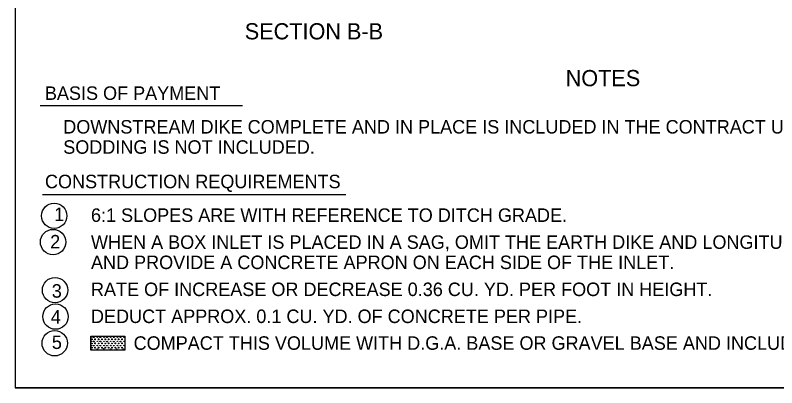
# Model space of a CAD drawing. Extents: x 1007 to 1035.5, y 1000.5 to 1021.5.
# Drawn here: x 1007 to 1018.29, y 1000.5 to 1006.02 of the extents above; entities that cross this region are included whole.
import ezdxf

# ---------------------------------------------------------------- set-up
doc = ezdxf.new("R2010")
doc.units = 0
for name, color, linetype in [('Level 1', 7, 'Continuous'), ('Level 10', 7, 'Continuous'), ('Level 11', 7, 'Continuous'), ('Level 4', 7, 'Continuous')]:
    doc.layers.add(name, color=color, linetype=linetype)

msp = doc.modelspace()

# ---------------------------------------------------------------- linework, layer by layer
at = {"layer": 'Level 1'}
for p, q in [((1007.368, 1004.685), (1010.368, 1004.685)), ((1007.404, 1003.366), (1011.904, 1003.366)), ((1008.123, 1001.267), (1008.623, 1001.267)), ((1008.123, 1001.06), (1008.123, 1001.267)), ((1008.623, 1001.265), (1008.623, 1001.06)), ((1008.623, 1001.06), (1008.123, 1001.06))]:
    msp.add_line(p, q, dxfattribs=at)
for centre in [(1007.578, 1003.05), (1007.561, 1002.661), (1007.59, 1001.948), (1007.597, 1001.555), (1007.585, 1001.16)]:
    msp.add_circle(centre, 0.188, dxfattribs=at)
at = {"layer": 'Level 10'}
for p in [(1007, 1021.5), (1035.5, 1000.5)]:
    msp.add_line(p, (1007, 1000.5), dxfattribs=at)
at = {"layer": 'Level 11'}
msp.add_lwpolyline([(1007, 1000.5), (1035.5, 1000.5), (1035.5, 1021.5), (1007, 1021.5)], close=True, dxfattribs=at)
at = {"layer": 'Level 4'}
for centre in [(1008.13, 1001.188), (1008.131, 1001.253), (1008.136, 1001.221), (1008.138, 1001.215), (1008.159, 1001.247), (1008.159, 1001.186), (1008.166, 1001.248), (1008.166, 1001.187), (1008.185, 1001.223), (1008.185, 1001.215), (1008.185, 1001.162), (1008.216, 1001.249), (1008.216, 1001.188), (1008.235, 1001.221), (1008.237, 1001.215), (1008.258, 1001.247), (1008.258, 1001.186), (1008.265, 1001.248), (1008.265, 1001.187), (1008.285, 1001.223), (1008.285, 1001.215), (1008.285, 1001.162), (1008.316, 1001.249), (1008.316, 1001.188), (1008.334, 1001.221), (1008.337, 1001.215), (1008.358, 1001.247), (1008.358, 1001.186), (1008.364, 1001.248), (1008.364, 1001.187), (1008.384, 1001.223), (1008.384, 1001.215), (1008.384, 1001.162), (1008.415, 1001.249), (1008.415, 1001.188), (1008.433, 1001.221), (1008.436, 1001.215), (1008.457, 1001.247), (1008.457, 1001.186), (1008.464, 1001.248), (1008.464, 1001.187), (1008.483, 1001.223), (1008.483, 1001.215), (1008.483, 1001.162), (1008.514, 1001.249), (1008.514, 1001.188), (1008.532, 1001.221), (1008.535, 1001.215), (1008.556, 1001.247), (1008.556, 1001.186), (1008.563, 1001.248), (1008.563, 1001.187), (1008.582, 1001.223), (1008.582, 1001.215), (1008.582, 1001.162), (1008.613, 1001.249), (1008.613, 1001.188), (1008.128, 1001.126), (1008.128, 1001.071), (1008.136, 1001.16), (1008.136, 1001.098), (1008.138, 1001.153), (1008.138, 1001.092), (1008.159, 1001.124), (1008.166, 1001.125), (1008.185, 1001.153), (1008.185, 1001.1), (1008.185, 1001.092), (1008.215, 1001.073), (1008.216, 1001.126), (1008.235, 1001.16), (1008.235, 1001.098), (1008.237, 1001.153), (1008.237, 1001.092), (1008.258, 1001.124), (1008.265, 1001.125), (1008.285, 1001.153), (1008.285, 1001.1), (1008.285, 1001.092), (1008.313, 1001.078), (1008.316, 1001.126), (1008.334, 1001.16), (1008.334, 1001.098), (1008.337, 1001.153), (1008.337, 1001.092), (1008.358, 1001.124), (1008.364, 1001.125), (1008.384, 1001.153), (1008.384, 1001.1), (1008.384, 1001.092), (1008.415, 1001.126), (1008.415, 1001.074), (1008.433, 1001.16), (1008.433, 1001.098), (1008.436, 1001.153), (1008.436, 1001.092), (1008.457, 1001.124), (1008.464, 1001.125), (1008.483, 1001.153), (1008.483, 1001.1), (1008.483, 1001.092), (1008.506, 1001.076), (1008.514, 1001.126), (1008.532, 1001.16), (1008.532, 1001.098), (1008.535, 1001.153), (1008.535, 1001.092), (1008.556, 1001.124), (1008.563, 1001.125), (1008.582, 1001.153), (1008.582, 1001.1), (1008.582, 1001.092), (1008.603, 1001.074), (1008.613, 1001.126)]:
    msp.add_circle(centre, 0.00339, dxfattribs=at)

# ---------------------------------------------------------------- texts
at = {"layer": 'Level 1'}
for s, height, p in [('SECTION B-B', 0.24, (1010.403, 1005.666)), ('NOTES', 0.24, (1015.161, 1004.972)), ('BASIS OF PAYMENT', 0.2, (1007.44, 1004.769)), ('DOWNSTREAM DIKE COMPLETE AND IN PLACE IS INCLUDED IN THE CONTRACT UNIT PRICE OF THE INLET.', 0.2, (1007.712, 1004.27)), ('SODDING IS NOT INCLUDED.', 0.2, (1007.712, 1003.97)), ('CONSTRUCTION REQUIREMENTS', 0.2, (1007.441, 1003.459)), ('1', 0.2, (1007.577, 1002.972)), ('6:1 SLOPES ARE WITH REFERENCE TO DITCH GRADE.', 0.2, (1008.123, 1002.96)), ('2', 0.2, (1007.518, 1002.566)), ('WHEN A BOX INLET IS PLACED IN A SAG, OMIT THE EARTH DIKE AND LONGITUDINAL SLOPE OF THE GRATE,', 0.2, (1008.123, 1002.56)), ('AND PROVIDE A CONCRETE APRON ON EACH SIDE OF THE INLET.', 0.2, (1008.123, 1002.26)), ('3', 0.2, (1007.542, 1001.836)), ('RATE OF INCREASE OR DECREASE 0.36 CU. YD. PER FOOT IN HEIGHT.', 0.2, (1008.123, 1001.86)), ('4', 0.2, (1007.527, 1001.451)), ('DEDUCT APPROX. 0.1 CU. YD. OF CONCRETE PER PIPE.', 0.2, (1008.123, 1001.46)), ('5', 0.2, (1007.543, 1001.075)), ('COMPACT THIS VOLUME WITH D.G.A. BASE OR GRAVEL BASE AND INCLUDE IN THE UNIT PRICE OF THE BOX.', 0.2, (1008.755, 1001.063))]:
    msp.add_text(s, height=height, dxfattribs=at).set_placement(p)

doc.saveas('drawing.dxf')
